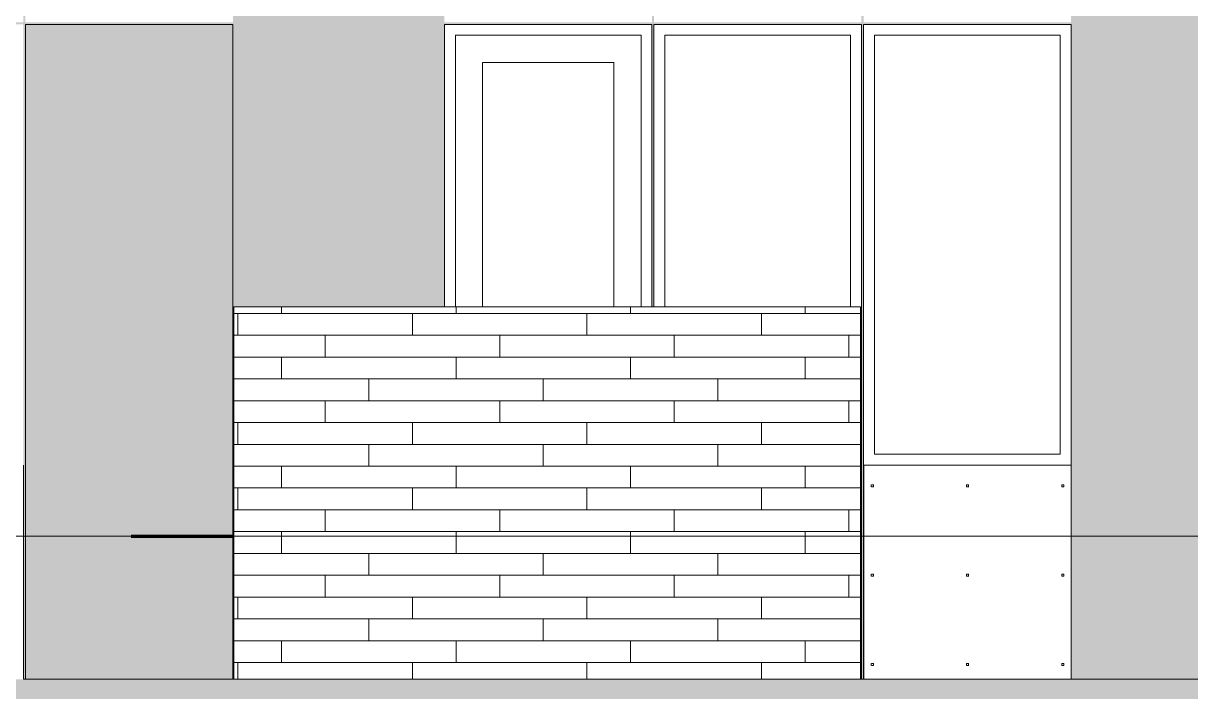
# Model space of a CAD drawing. Header units: inches. Extents: x -4169 to 885, y -251 to 585.
# Drawn here: x -3137.3 to -2923.4, y 103.5 to 225.9 of the extents above; entities that cross this region are included whole.
import ezdxf

# ---------------------------------------------------------------- set-up
doc = ezdxf.new("R2010")
doc.units = ezdxf.units.IN
doc.header["$MEASUREMENT"] = 0
doc.linetypes.add('Grid Line 1_2_', pattern=[0.875, 0.5, -0.125, 0.125, -0.125])
for name, color, linetype, lineweight in [('0-1', 7, 'Continuous', 5), ('A-AREA-1', 32, 'Continuous', 70), ('A-FLOR-LEVL-1', 51, 'Grid Line 1_2_', 9), ('A-GENM', 5, 'Continuous', 9), ('A-WALL', 113, 'Continuous', 13), ('A-WALL-PATT-3', 111, 'Continuous', 9)]:
    doc.layers.add(name, color=color, linetype=linetype, lineweight=lineweight)
pattern_1 = [(0, (-2986.024, 132.8), (0, 4), []), (90, (-2986.024, 132.8), (-8, 8), [4, -28]), (90, (-2970.024, 136.8), (-8, 8), [4, -28])]

# ---------------------------------------------------------------- blocks, each defined once
blk = doc.blocks.new('CTR - 2nd Phase_rvt-1-BUILDING ELEVATION - COURTYARD - LOOKING EAST')
at = {"layer": 'A-FLOR-LEVL-1'}
blk.add_line((-4168.71, 132), (-1856.66, 132), dxfattribs=at)
blk = doc.blocks.new('CTR - 1st Phase - Common Walls_rvt-1-BUILDING ELEVATION - COURTYARD - LOOKING EAST')
at = {"layer": 'A-FLOR-LEVL-1'}
blk.add_line((-4168.71, 132), (-1856.66, 132), dxfattribs=at)
blk = doc.blocks.new('_THE_ WINDOW _ DOOR - Door - 2nd Floor-1942381-BUILDING ELEVATION - COURTYARD - LOOKING EAST')
at = {"layer": 'A-GENM'}
for p, q in [((-3022.11, 225.75), (-3060.14, 225.75)), ((-3060.14, 225.75), (-3060.14, 174)), ((-3022.11, 174), (-3022.11, 225.75)), ((-3058.14, 174), (-3058.14, 223.75)), ((-3058.14, 223.75), (-3024.11, 223.75)), ((-3024.11, 223.75), (-3024.11, 174)), ((-3053.14, 174), (-3053.14, 218.75)), ((-3053.14, 218.75), (-3029.11, 218.75)), ((-3029.11, 218.75), (-3029.11, 174))]:
    blk.add_line(p, q, dxfattribs=at)
blk = doc.blocks.new('_THE_ WINDOW _ DOOR - hvac panel-1942376-BUILDING ELEVATION - COURTYARD - LOOKING EAST')
at = {"layer": 'A-GENM'}
h = blk.add_hatch(dxfattribs=at)
h.set_pattern_fill('FP_14', color=256, style=0, pattern_type=2)
h.set_pattern_definition([(180, (-2740.124, 170.437), (-1, 1), [0.5, -1.5]), (90, (-2740.374, 170.187), (1, 1), [0.5, -1.5])])
h.paths.add_polyline_path([(-2752.94, 105.75), (-2714.91, 105.75), (-2714.91, 225.75), (-2752.94, 225.75), (-2752.94, 106.12)], flags=0)
for p, q in [((-2752.94, 225.75), (-2752.94, 105.75)), ((-2714.91, 225.75), (-2752.94, 225.75)), ((-2714.91, 105.75), (-2714.91, 225.75)), ((-2752.94, 105.75), (-2714.91, 105.75))]:
    blk.add_line(p, q, dxfattribs=at)
blk = doc.blocks.new('_THE_ WINDOW _ DOOR - Window - 2nd _ 3rd Floors-V13-BUILDING ELEVATION - COURTYARD - LOOKING EAST')
at = {"layer": 'A-GENM'}
h = blk.add_hatch(dxfattribs=at)
h.set_pattern_fill('FP_17', color=256, style=0, pattern_type=2)
h.set_pattern_definition([(180, (-3023.48, 163.18), (38.4, 120.38), [0.392, -38.007]), (180, (-3023.48, 163.57), (38.4, 120.38), [0.392, -38.007]), (180, (-3023.48, 179.54), (38.4, 120.38), [0.392, -38.007]), (180, (-3023.48, 179.93), (38.4, 120.38), [0.392, -38.007]), (180, (-3023.48, 195.89), (38.4, 120.38), [0.392, -38.007]), (180, (-3023.48, 196.29), (38.4, 120.38), [0.392, -38.007]), (180, (-3023.48, 212.25), (38.4, 120.38), [0.392, -38.007]), (180, (-3023.48, 212.64), (38.4, 120.38), [0.392, -38.007]), (180, (-3023.48, 228.61), (38.4, 120.38), [0.392, -38.007]), (180, (-3023.48, 229), (38.4, 120.38), [0.392, -38.007]), (180, (-3023.48, 244.96), (38.4, 120.38), [0.392, -38.007]), (180, (-3023.48, 245.36), (38.4, 120.375), [0.392, -38.007]), (180, (-3023.48, 261.32), (38.4, 120.375), [0.392, -38.007]), (180, (-3023.48, 261.71), (38.4, 120.375), [0.392, -38.007]), (180, (-3023.48, 277.68), (38.4, 120.375), [0.392, -38.007]), (180, (-3023.48, 278.07), (38.4, 120.375), [0.392, -38.007]), (180, (-3040.93, 163.18), (38.4, 120.38), [0.392, -38.007]), (180, (-3040.93, 163.57), (38.4, 120.38), [0.392, -38.007]), (180, (-3040.93, 179.54), (38.4, 120.38), [0.392, -38.007]), (180, (-3040.93, 179.93), (38.4, 120.38), [0.392, -38.007]), (180, (-3040.93, 195.89), (38.4, 120.38), [0.392, -38.007]), (180, (-3040.93, 196.29), (38.4, 120.38), [0.392, -38.007]), (180, (-3040.93, 212.25), (38.4, 120.38), [0.392, -38.007]), (180, (-3040.93, 212.64), (38.4, 120.38), [0.392, -38.007]), (180, (-3040.93, 228.61), (38.4, 120.38), [0.392, -38.007]), (180, (-3040.93, 229), (38.4, 120.38), [0.392, -38.007]), (180, (-3040.93, 244.96), (38.4, 120.375), [0.392, -38.007]), (180, (-3040.93, 245.36), (38.4, 120.375), [0.392, -38.007]), (180, (-3040.93, 261.32), (38.4, 120.375), [0.392, -38.007]), (180, (-3040.93, 261.71), (38.4, 120.375), [0.392, -38.007]), (180, (-3040.93, 277.68), (38.4, 120.375), [0.392, -38.007]), (180, (-3040.93, 278.07), (38.4, 120.375), [0.392, -38.007]), (180, (-3058.38, 163.18), (38.4, 120.38), [0.392, -38.007]), (180, (-3058.38, 163.57), (38.4, 120.38), [0.392, -38.007]), (180, (-3058.38, 179.54), (38.4, 120.38), [0.392, -38.007]), (180, (-3058.38, 179.93), (38.4, 120.38), [0.392, -38.007]), (180, (-3058.38, 195.89), (38.4, 120.38), [0.392, -38.007]), (180, (-3058.38, 196.29), (38.4, 120.38), [0.392, -38.007]), (180, (-3058.38, 212.25), (38.4, 120.38), [0.392, -38.007]), (180, (-3058.38, 212.64), (38.4, 120.38), [0.392, -38.007]), (180, (-3058.38, 228.61), (38.4, 120.38), [0.392, -38.007]), (180, (-3058.38, 229), (38.4, 120.38), [0.392, -38.007]), (180, (-3058.38, 244.96), (38.4, 120.375), [0.392, -38.007]), (180, (-3058.38, 245.36), (38.4, 120.375), [0.392, -38.007]), (180, (-3058.38, 261.32), (38.4, 120.375), [0.392, -38.007]), (180, (-3058.38, 261.71), (38.4, 120.375), [0.392, -38.007]), (180, (-3058.38, 277.68), (38.4, 120.375), [0.392, -38.007]), (180, (-3058.38, 278.07), (38.4, 120.375), [0.392, -38.007]), (90, (-3021.736, 160.625), (38.4, -2e-15), [120, -0.375]), (90, (-3022.11, 160.625), (38.4, -2e-15), [120, -0.375]), (90, (-3023.477, 163.18), (38.4, -2e-15), [0.392, -119.982]), (90, (-3023.477, 179.536), (38.4, -2e-15), [0.392, -119.982]), (90, (-3023.477, 195.893), (38.4, -2e-15), [0.392, -119.982]), (90, (-3023.477, 212.25), (38.4, -2e-15), [0.392, -119.982]), (90, (-3023.477, 228.607), (38.4, -2e-15), [0.392, -119.982]), (90, (-3023.477, 244.964), (38.4, -2e-15), [0.392, -119.982]), (90, (-3023.477, 261.322), (38.4, -2e-15), [0.392, -119.982]), (90, (-3023.477, 277.68), (38.4, -2e-15), [0.392, -119.982]), (90, (-3023.87, 163.18), (38.4, -2e-15), [0.392, -119.982]), (90, (-3023.87, 179.536), (38.4, -2e-15), [0.392, -119.982]), (90, (-3023.87, 195.893), (38.4, -2e-15), [0.392, -119.982]), (90, (-3023.87, 212.25), (38.4, -2e-15), [0.392, -119.982]), (90, (-3023.87, 228.607), (38.4, -2e-15), [0.392, -119.982]), (90, (-3023.87, 244.964), (38.4, -2e-15), [0.392, -119.982]), (90, (-3023.87, 261.322), (38.4, -2e-15), [0.392, -119.982]), (90, (-3023.87, 277.68), (38.4, -2e-15), [0.392, -119.982]), (90, (-3040.927, 163.18), (38.4, -2e-15), [0.392, -119.982]), (90, (-3040.927, 179.536), (38.4, -2e-15), [0.392, -119.982]), (90, (-3040.927, 195.893), (38.4, -2e-15), [0.392, -119.982]), (90, (-3040.927, 212.25), (38.4, -2e-15), [0.392, -119.982]), (90, (-3040.927, 228.607), (38.4, -2e-15), [0.392, -119.982]), (90, (-3040.927, 244.964), (38.4, -2e-15), [0.392, -119.982]), (90, (-3040.927, 261.322), (38.4, -2e-15), [0.392, -119.982]), (90, (-3040.927, 277.68), (38.4, -2e-15), [0.392, -119.982]), (90, (-3041.32, 163.18), (38.4, -2e-15), [0.392, -119.982]), (90, (-3041.32, 179.536), (38.4, -2e-15), [0.392, -119.982]), (90, (-3041.32, 195.893), (38.4, -2e-15), [0.392, -119.982]), (90, (-3041.32, 212.25), (38.4, -2e-15), [0.392, -119.982]), (90, (-3041.32, 228.607), (38.4, -2e-15), [0.392, -119.982]), (90, (-3041.32, 244.964), (38.4, -2e-15), [0.392, -119.982]), (90, (-3041.32, 261.322), (38.4, -2e-15), [0.392, -119.982]), (90, (-3041.32, 277.68), (38.4, -2e-15), [0.392, -119.982]), (90, (-3058.377, 163.18), (38.4, -2e-15), [0.392, -119.982]), (90, (-3058.377, 179.536), (38.4, -2e-15), [0.392, -119.982]), (90, (-3058.377, 195.893), (38.4, -2e-15), [0.392, -119.982]), (90, (-3058.377, 212.25), (38.4, -2e-15), [0.392, -119.982]), (90, (-3058.377, 228.607), (38.4, -2e-15), [0.392, -119.982]), (90, (-3058.377, 244.964), (38.4, -2e-15), [0.392, -119.982]), (90, (-3058.377, 261.322), (38.4, -2e-15), [0.392, -119.982]), (90, (-3058.377, 277.68), (38.4, -2e-15), [0.392, -119.982]), (90, (-3058.77, 163.18), (38.4, -2e-15), [0.392, -119.982]), (90, (-3058.77, 179.536), (38.4, -2e-15), [0.392, -119.982]), (90, (-3058.77, 195.893), (38.4, -2e-15), [0.392, -119.982]), (90, (-3058.77, 212.25), (38.4, -2e-15), [0.392, -119.982]), (90, (-3058.77, 228.607), (38.4, -2e-15), [0.392, -119.982]), (90, (-3058.77, 244.964), (38.4, -2e-15), [0.392, -119.982]), (90, (-3058.77, 261.322), (38.4, -2e-15), [0.392, -119.982]), (90, (-3058.77, 277.68), (38.4, -2e-15), [0.392, -119.982]), (0, (-3060.14, 160.25), (38.4, 120.38), [38.025, -0.375]), (0, (-3060.14, 160.62), (38.4, 120.38), [38.025, -0.375])])
h.paths.add_polyline_path([(-2983.9, 105.75), (-2983.71, 105.75), (-2983.71, 145), (-2983.9, 145), (-2983.9, 106.12)], flags=0)
for p, q in [((-3021.74, 225.75), (-3021.74, 174)), ((-2983.71, 225.75), (-3021.74, 225.75)), ((-2983.71, 145), (-2983.71, 225.75)), ((-3019.74, 223.75), (-2985.71, 223.75)), ((-3019.74, 174), (-3019.74, 223.75)), ((-2985.71, 223.75), (-2985.71, 174)), ((-2983.9, 145), (-2983.71, 145)), ((-2983.71, 105.75), (-2983.71, 145)), ((-2983.9, 105.75), (-2983.71, 105.75))]:
    blk.add_line(p, q, dxfattribs=at)
blk = doc.blocks.new('_THE_ WINDOW _ DOOR - Window - 2nd _ 3rd Floors-1942382-BUILDING ELEVATION - COURTYARD - LOOKING EAST')
at = {"layer": 'A-GENM'}
h = blk.add_hatch(dxfattribs=at)
h.set_pattern_fill('FP_13', color=256, style=0, pattern_type=2)
h.set_pattern_definition([(180, (-2293.88, 163.18), (38.4, 120.38), [0.392, -38.007]), (180, (-2293.88, 163.57), (38.4, 120.38), [0.392, -38.007]), (180, (-2293.88, 179.54), (38.4, 120.38), [0.392, -38.007]), (180, (-2293.88, 179.93), (38.4, 120.38), [0.392, -38.007]), (180, (-2293.88, 195.89), (38.4, 120.38), [0.392, -38.007]), (180, (-2293.88, 196.29), (38.4, 120.38), [0.392, -38.007]), (180, (-2293.88, 212.25), (38.4, 120.38), [0.392, -38.007]), (180, (-2293.88, 212.64), (38.4, 120.38), [0.392, -38.007]), (180, (-2293.88, 228.61), (38.4, 120.38), [0.392, -38.007]), (180, (-2293.88, 229), (38.4, 120.38), [0.392, -38.007]), (180, (-2293.88, 244.96), (38.4, 120.38), [0.392, -38.007]), (180, (-2293.88, 245.36), (38.4, 120.375), [0.392, -38.007]), (180, (-2293.88, 261.32), (38.4, 120.375), [0.392, -38.007]), (180, (-2293.88, 261.71), (38.4, 120.375), [0.392, -38.007]), (180, (-2293.88, 277.68), (38.4, 120.375), [0.392, -38.007]), (180, (-2293.88, 278.07), (38.4, 120.375), [0.392, -38.007]), (180, (-2311.33, 163.18), (38.4, 120.38), [0.392, -38.007]), (180, (-2311.33, 163.57), (38.4, 120.38), [0.392, -38.007]), (180, (-2311.33, 179.54), (38.4, 120.38), [0.392, -38.007]), (180, (-2311.33, 179.93), (38.4, 120.38), [0.392, -38.007]), (180, (-2311.33, 195.89), (38.4, 120.38), [0.392, -38.007]), (180, (-2311.33, 196.29), (38.4, 120.38), [0.392, -38.007]), (180, (-2311.33, 212.25), (38.4, 120.38), [0.392, -38.007]), (180, (-2311.33, 212.64), (38.4, 120.38), [0.392, -38.007]), (180, (-2311.33, 228.61), (38.4, 120.38), [0.392, -38.007]), (180, (-2311.33, 229), (38.4, 120.38), [0.392, -38.007]), (180, (-2311.33, 244.96), (38.4, 120.375), [0.392, -38.007]), (180, (-2311.33, 245.36), (38.4, 120.375), [0.392, -38.007]), (180, (-2311.33, 261.32), (38.4, 120.375), [0.392, -38.007]), (180, (-2311.33, 261.71), (38.4, 120.375), [0.392, -38.007]), (180, (-2311.33, 277.68), (38.4, 120.375), [0.392, -38.007]), (180, (-2311.33, 278.07), (38.4, 120.375), [0.392, -38.007]), (180, (-2328.78, 163.18), (38.4, 120.38), [0.392, -38.007]), (180, (-2328.78, 163.57), (38.4, 120.38), [0.392, -38.007]), (180, (-2328.78, 179.54), (38.4, 120.38), [0.392, -38.007]), (180, (-2328.78, 179.93), (38.4, 120.38), [0.392, -38.007]), (180, (-2328.78, 195.89), (38.4, 120.38), [0.392, -38.007]), (180, (-2328.78, 196.29), (38.4, 120.38), [0.392, -38.007]), (180, (-2328.78, 212.25), (38.4, 120.38), [0.392, -38.007]), (180, (-2328.78, 212.64), (38.4, 120.38), [0.392, -38.007]), (180, (-2328.78, 228.61), (38.4, 120.38), [0.392, -38.007]), (180, (-2328.78, 229), (38.4, 120.38), [0.392, -38.007]), (180, (-2328.78, 244.96), (38.4, 120.375), [0.392, -38.007]), (180, (-2328.78, 245.36), (38.4, 120.375), [0.392, -38.007]), (180, (-2328.78, 261.32), (38.4, 120.375), [0.392, -38.007]), (180, (-2328.78, 261.71), (38.4, 120.375), [0.392, -38.007]), (180, (-2328.78, 277.68), (38.4, 120.375), [0.392, -38.007]), (180, (-2328.78, 278.07), (38.4, 120.375), [0.392, -38.007]), (90, (-2292.136, 160.625), (38.4, -2e-15), [120, -0.375]), (90, (-2292.51, 160.625), (38.4, -2e-15), [120, -0.375]), (90, (-2293.877, 163.18), (38.4, -2e-15), [0.392, -119.982]), (90, (-2293.877, 179.536), (38.4, -2e-15), [0.392, -119.982]), (90, (-2293.877, 195.893), (38.4, -2e-15), [0.392, -119.982]), (90, (-2293.877, 212.25), (38.4, -2e-15), [0.392, -119.982]), (90, (-2293.877, 228.607), (38.4, -2e-15), [0.392, -119.982]), (90, (-2293.877, 244.964), (38.4, -2e-15), [0.392, -119.982]), (90, (-2293.877, 261.322), (38.4, -2e-15), [0.392, -119.982]), (90, (-2293.877, 277.68), (38.4, -2e-15), [0.392, -119.982]), (90, (-2294.27, 163.18), (38.4, -2e-15), [0.392, -119.982]), (90, (-2294.27, 179.536), (38.4, -2e-15), [0.392, -119.982]), (90, (-2294.27, 195.893), (38.4, -2e-15), [0.392, -119.982]), (90, (-2294.27, 212.25), (38.4, -2e-15), [0.392, -119.982]), (90, (-2294.27, 228.607), (38.4, -2e-15), [0.392, -119.982]), (90, (-2294.27, 244.964), (38.4, -2e-15), [0.392, -119.982]), (90, (-2294.27, 261.322), (38.4, -2e-15), [0.392, -119.982]), (90, (-2294.27, 277.68), (38.4, -2e-15), [0.392, -119.982]), (90, (-2311.327, 163.18), (38.4, -2e-15), [0.392, -119.982]), (90, (-2311.327, 179.536), (38.4, -2e-15), [0.392, -119.982]), (90, (-2311.327, 195.893), (38.4, -2e-15), [0.392, -119.982]), (90, (-2311.327, 212.25), (38.4, -2e-15), [0.392, -119.982]), (90, (-2311.327, 228.607), (38.4, -2e-15), [0.392, -119.982]), (90, (-2311.327, 244.964), (38.4, -2e-15), [0.392, -119.982]), (90, (-2311.327, 261.322), (38.4, -2e-15), [0.392, -119.982]), (90, (-2311.327, 277.68), (38.4, -2e-15), [0.392, -119.982]), (90, (-2311.72, 163.18), (38.4, -2e-15), [0.392, -119.982]), (90, (-2311.72, 179.536), (38.4, -2e-15), [0.392, -119.982]), (90, (-2311.72, 195.893), (38.4, -2e-15), [0.392, -119.982]), (90, (-2311.72, 212.25), (38.4, -2e-15), [0.392, -119.982]), (90, (-2311.72, 228.607), (38.4, -2e-15), [0.392, -119.982]), (90, (-2311.72, 244.964), (38.4, -2e-15), [0.392, -119.982]), (90, (-2311.72, 261.322), (38.4, -2e-15), [0.392, -119.982]), (90, (-2311.72, 277.68), (38.4, -2e-15), [0.392, -119.982]), (90, (-2328.777, 163.18), (38.4, -2e-15), [0.392, -119.982]), (90, (-2328.777, 179.536), (38.4, -2e-15), [0.392, -119.982]), (90, (-2328.777, 195.893), (38.4, -2e-15), [0.392, -119.982]), (90, (-2328.777, 212.25), (38.4, -2e-15), [0.392, -119.982]), (90, (-2328.777, 228.607), (38.4, -2e-15), [0.392, -119.982]), (90, (-2328.777, 244.964), (38.4, -2e-15), [0.392, -119.982]), (90, (-2328.777, 261.322), (38.4, -2e-15), [0.392, -119.982]), (90, (-2328.777, 277.68), (38.4, -2e-15), [0.392, -119.982]), (90, (-2329.17, 163.18), (38.4, -2e-15), [0.392, -119.982]), (90, (-2329.17, 179.536), (38.4, -2e-15), [0.392, -119.982]), (90, (-2329.17, 195.893), (38.4, -2e-15), [0.392, -119.982]), (90, (-2329.17, 212.25), (38.4, -2e-15), [0.392, -119.982]), (90, (-2329.17, 228.607), (38.4, -2e-15), [0.392, -119.982]), (90, (-2329.17, 244.964), (38.4, -2e-15), [0.392, -119.982]), (90, (-2329.17, 261.322), (38.4, -2e-15), [0.392, -119.982]), (90, (-2329.17, 277.68), (38.4, -2e-15), [0.392, -119.982]), (0, (-2330.54, 160.25), (38.4, 120.38), [38.025, -0.375]), (0, (-2330.54, 160.62), (38.4, 120.38), [38.025, -0.375])])
h.paths.add_polyline_path([(-2284.38, 105.75), (-2254.11, 105.75), (-2254.11, 145), (-2292.14, 145), (-2292.14, 105.75)], flags=0)
for p, q in [((-2292.14, 225.75), (-2292.14, 145)), ((-2254.11, 225.75), (-2292.14, 225.75)), ((-2254.11, 145), (-2254.11, 225.75)), ((-2290.14, 223.75), (-2256.11, 223.75)), ((-2290.14, 147), (-2290.14, 223.75)), ((-2256.11, 223.75), (-2256.11, 147)), ((-2256.11, 147), (-2290.14, 147)), ((-2292.14, 145), (-2292.14, 105.75)), ((-2292.14, 145), (-2254.11, 145)), ((-2254.11, 105.75), (-2254.11, 145)), ((-2292.14, 105.75), (-2254.11, 105.75))]:
    blk.add_line(p, q, dxfattribs=at)

msp = doc.modelspace()

# ---------------------------------------------------------------- hatches: boundary and pattern name
at = {"layer": 'A-WALL-PATT-3'}
h = msp.add_hatch(dxfattribs=at)
h.set_pattern_fill('FP_4', color=256, style=0, pattern_type=2)
h.set_pattern_definition([(0, (-2060.37, 108.3), (-38.4, 120.375), [0.392, -38.007]), (0, (-2060.37, 108.7), (-38.4, 120.375), [0.392, -38.007]), (0, (-2060.37, 124.66), (-38.4, 120.375), [0.392, -38.007]), (0, (-2060.37, 125.05), (-38.4, 120.375), [0.392, -38.007]), (0, (-2060.37, 141.02), (-38.4, 120.375), [0.392, -38.007]), (0, (-2060.37, 141.41), (-38.4, 120.375), [0.392, -38.007]), (0, (-2060.37, 157.38), (-38.4, 120.375), [0.392, -38.007]), (0, (-2060.37, 157.77), (-38.4, 120.375), [0.392, -38.007]), (0, (-2060.37, 173.73), (-38.4, 120.375), [0.392, -38.007]), (0, (-2060.37, 174.12), (-38.4, 120.375), [0.392, -38.007]), (0, (-2060.37, 190.09), (-38.4, 120.375), [0.392, -38.007]), (0, (-2060.37, 190.48), (-38.4, 120.375), [0.392, -38.007]), (0, (-2060.37, 206.45), (-38.4, 120.375), [0.392, -38.007]), (0, (-2060.37, 206.84), (-38.4, 120.375), [0.392, -38.007]), (0, (-2060.37, 222.8), (-38.4, 120.375), [0.392, -38.007]), (0, (-2060.37, 223.2), (-38.4, 120.375), [0.392, -38.007]), (0, (-2042.92, 108.3), (-38.4, 120.375), [0.392, -38.007]), (0, (-2042.92, 108.7), (-38.4, 120.375), [0.392, -38.007]), (0, (-2042.92, 124.66), (-38.4, 120.375), [0.392, -38.007]), (0, (-2042.92, 125.05), (-38.4, 120.375), [0.392, -38.007]), (0, (-2042.92, 141.02), (-38.4, 120.375), [0.392, -38.007]), (0, (-2042.92, 141.41), (-38.4, 120.375), [0.392, -38.007]), (0, (-2042.92, 157.38), (-38.4, 120.375), [0.392, -38.007]), (0, (-2042.92, 157.77), (-38.4, 120.375), [0.392, -38.007]), (0, (-2042.92, 173.73), (-38.4, 120.375), [0.392, -38.007]), (0, (-2042.92, 174.12), (-38.4, 120.375), [0.392, -38.007]), (0, (-2042.92, 190.09), (-38.4, 120.375), [0.392, -38.007]), (0, (-2042.92, 190.48), (-38.4, 120.375), [0.392, -38.007]), (0, (-2042.92, 206.45), (-38.4, 120.375), [0.392, -38.007]), (0, (-2042.92, 206.84), (-38.4, 120.375), [0.392, -38.007]), (0, (-2042.92, 222.8), (-38.4, 120.375), [0.392, -38.007]), (0, (-2042.92, 223.2), (-38.4, 120.375), [0.392, -38.007]), (0, (-2025.47, 108.3), (-38.4, 120.375), [0.392, -38.007]), (0, (-2025.47, 108.7), (-38.4, 120.375), [0.392, -38.007]), (0, (-2025.47, 124.66), (-38.4, 120.375), [0.392, -38.007]), (0, (-2025.47, 125.05), (-38.4, 120.375), [0.392, -38.007]), (0, (-2025.47, 141.02), (-38.4, 120.375), [0.392, -38.007]), (0, (-2025.47, 141.41), (-38.4, 120.375), [0.392, -38.007]), (0, (-2025.47, 157.38), (-38.4, 120.375), [0.392, -38.007]), (0, (-2025.47, 157.77), (-38.4, 120.375), [0.392, -38.007]), (0, (-2025.47, 173.73), (-38.4, 120.375), [0.392, -38.007]), (0, (-2025.47, 174.12), (-38.4, 120.375), [0.392, -38.007]), (0, (-2025.47, 190.09), (-38.4, 120.375), [0.392, -38.007]), (0, (-2025.47, 190.48), (-38.4, 120.375), [0.392, -38.007]), (0, (-2025.47, 206.45), (-38.4, 120.375), [0.392, -38.007]), (0, (-2025.47, 206.84), (-38.4, 120.375), [0.392, -38.007]), (0, (-2025.47, 222.8), (-38.4, 120.375), [0.392, -38.007]), (0, (-2025.47, 223.2), (-38.4, 120.375), [0.392, -38.007]), (90, (-2062.11, 105.75), (-38.4, 2e-15), [120, -0.375]), (90, (-2061.736, 105.75), (-38.4, 2e-15), [120, -0.375]), (90, (-2060.37, 108.304), (-38.4, 2e-15), [0.392, -119.982]), (90, (-2060.37, 124.66), (-38.4, 2e-15), [0.392, -119.982]), (90, (-2060.37, 141.018), (-38.4, 2e-15), [0.392, -119.982]), (90, (-2060.37, 157.375), (-38.4, 2e-15), [0.392, -119.982]), (90, (-2060.37, 173.732), (-38.4, 2e-15), [0.392, -119.982]), (90, (-2060.37, 190.09), (-38.4, 2e-15), [0.393, -119.983]), (90, (-2060.37, 206.447), (-38.4, 2e-15), [0.392, -119.982]), (90, (-2060.37, 222.804), (-38.4, 2e-15), [0.392, -119.982]), (90, (-2059.977, 108.304), (-38.4, 2e-15), [0.392, -119.982]), (90, (-2059.977, 124.66), (-38.4, 2e-15), [0.392, -119.982]), (90, (-2059.977, 141.018), (-38.4, 2e-15), [0.392, -119.982]), (90, (-2059.977, 157.375), (-38.4, 2e-15), [0.392, -119.982]), (90, (-2059.977, 173.732), (-38.4, 2e-15), [0.392, -119.982]), (90, (-2059.977, 190.09), (-38.4, 2e-15), [0.393, -119.983]), (90, (-2059.977, 206.447), (-38.4, 2e-15), [0.392, -119.982]), (90, (-2059.977, 222.804), (-38.4, 2e-15), [0.392, -119.982]), (90, (-2042.92, 108.304), (-38.4, 2e-15), [0.392, -119.982]), (90, (-2042.92, 124.66), (-38.4, 2e-15), [0.392, -119.982]), (90, (-2042.92, 141.018), (-38.4, 2e-15), [0.392, -119.982]), (90, (-2042.92, 157.375), (-38.4, 2e-15), [0.392, -119.982]), (90, (-2042.92, 173.732), (-38.4, 2e-15), [0.392, -119.982]), (90, (-2042.92, 190.09), (-38.4, 2e-15), [0.393, -119.983]), (90, (-2042.92, 206.447), (-38.4, 2e-15), [0.392, -119.982]), (90, (-2042.92, 222.804), (-38.4, 2e-15), [0.392, -119.982]), (90, (-2042.527, 108.304), (-38.4, 2e-15), [0.392, -119.982]), (90, (-2042.527, 124.66), (-38.4, 2e-15), [0.392, -119.982]), (90, (-2042.527, 141.018), (-38.4, 2e-15), [0.392, -119.982]), (90, (-2042.527, 157.375), (-38.4, 2e-15), [0.392, -119.982]), (90, (-2042.527, 173.732), (-38.4, 2e-15), [0.392, -119.982]), (90, (-2042.527, 190.09), (-38.4, 2e-15), [0.393, -119.983]), (90, (-2042.527, 206.447), (-38.4, 2e-15), [0.392, -119.982]), (90, (-2042.527, 222.804), (-38.4, 2e-15), [0.392, -119.982]), (90, (-2025.47, 108.304), (-38.4, 2e-15), [0.392, -119.982]), (90, (-2025.47, 124.66), (-38.4, 2e-15), [0.392, -119.982]), (90, (-2025.47, 141.018), (-38.4, 2e-15), [0.392, -119.982]), (90, (-2025.47, 157.375), (-38.4, 2e-15), [0.392, -119.982]), (90, (-2025.47, 173.732), (-38.4, 2e-15), [0.392, -119.982]), (90, (-2025.47, 190.09), (-38.4, 2e-15), [0.393, -119.983]), (90, (-2025.47, 206.447), (-38.4, 2e-15), [0.392, -119.982]), (90, (-2025.47, 222.804), (-38.4, 2e-15), [0.392, -119.982]), (90, (-2025.077, 108.304), (-38.4, 2e-15), [0.392, -119.982]), (90, (-2025.077, 124.66), (-38.4, 2e-15), [0.392, -119.982]), (90, (-2025.077, 141.018), (-38.4, 2e-15), [0.392, -119.982]), (90, (-2025.077, 157.375), (-38.4, 2e-15), [0.392, -119.982]), (90, (-2025.077, 173.732), (-38.4, 2e-15), [0.392, -119.982]), (90, (-2025.077, 190.09), (-38.4, 2e-15), [0.393, -119.983]), (90, (-2025.077, 206.447), (-38.4, 2e-15), [0.392, -119.982]), (90, (-2025.077, 222.804), (-38.4, 2e-15), [0.392, -119.982]), (180, (-2023.71, 105.38), (-38.4, 120.375), [38.025, -0.375]), (180, (-2023.71, 105.75), (-38.4, 120.375), [38.025, -0.375])])
h.paths.add_polyline_path([(-2292.51, 105.75), (-2292.14, 105.75), (-2292.13, 225.75), (-2254.11, 225.75), (-2254.11, 105.75), (-2138.54, 105.75), (-2138.54, 225.75), (-2100.51, 225.75), (-2100.51, 105.75), (-2067.92, 105.75), (-2067.92, 346.5), (-2292.51, 346.5), (-2292.51, 306), (-2292.14, 306), (-2292.14, 346.12), (-2254.11, 346.12), (-2254.11, 306), (-2253.92, 306), (-2253.92, 226.12), (-2368.75, 226.12), (-2368.75, 306), (-2330.54, 306), (-2330.54, 346.5), (-2791.71, 346.5), (-2791.71, 306), (-2753.12, 306), (-2753.12, 226.12), (-2868.14, 226.12), (-2868.14, 346.12), (-2830.11, 346.12), (-2830.11, 306), (-2829.74, 306), (-2829.74, 346.5), (-3400.05, 346.5), (-3400.05, 346.06), (-3399.8, 346.06), (-3399.8, 228.87), (-3399.3, 228.87), (-3399.3, 226.12), (-3400.05, 226.12), (-3400.05, 225.75), (-3367.71, 225.75), (-3367.71, 105.75), (-3367.34, 105.75), (-3367.34, 225.75), (-3329.31, 225.75), (-3329.31, 105.75), (-3328.94, 105.75), (-3328.94, 225.75), (-3290.91, 225.75), (-3290.91, 105.75), (-3175.34, 105.75), (-3175.34, 225.75), (-3137.31, 225.75), (-3137.31, 105.75), (-3136.94, 105.75), (-3136.94, 225.75), (-3098.91, 225.75), (-3098.91, 105.75), (-3098.72, 105.75), (-3098.72, 174), (-3060.14, 174), (-3060.14, 225.75), (-3022.11, 225.75), (-3022.11, 174), (-3021.74, 174), (-3021.74, 225.75), (-2983.71, 225.75), (-2983.71, 105.75), (-2983.34, 105.75), (-2983.34, 225.75), (-2945.31, 225.75), (-2945.31, 105.75), (-2906.54, 105.75), (-2906.54, 225.75), (-2868.51, 225.75), (-2868.51, 105.75), (-2829.74, 105.75), (-2829.74, 225.75), (-2791.71, 225.75), (-2791.71, 105.75), (-2752.94, 105.75), (-2752.94, 225.75), (-2714.91, 225.75), (-2714.91, 105.75), (-2676.32, 105.75), (-2676.32, 174), (-2637.74, 174), (-2637.74, 225.75), (-2599.71, 225.75), (-2599.71, 174), (-2561.5, 174), (-2561.5, 105.75), (-2560.94, 105.75), (-2560.94, 225.75), (-2522.91, 225.75), (-2522.9, 225.75), (-2484.87, 225.75), (-2484.87, 105.75), (-2407.34, 105.75), (-2407.34, 225.75), (-2369.31, 225.75), (-2369.31, 105.75), (-2330.54, 105.75), (-2330.54, 225.75), (-2292.51, 225.75), (-2292.51, 106.12)], flags=0)
h.paths.add_polyline_path([(-3343.72, 226.12), (-3367.34, 226.12), (-3367.34, 346.12), (-3329.31, 346.12), (-3329.31, 306), (-3328.94, 306), (-3328.94, 346.12), (-3290.91, 346.12), (-3290.91, 306), (-3290.54, 306), (-3290.54, 346.12), (-3252.51, 346.12), (-3252.51, 306), (-3252.32, 306), (-3252.32, 226.12), (-3331.31, 226.12)], flags=0)
h.paths.add_polyline_path([(-2407.71, 226.12), (-2445.74, 226.12), (-2445.74, 346.12), (-2407.71, 346.12), (-2407.71, 238.12)], flags=0)
h.paths.add_polyline_path([(-2983.71, 226.12), (-3021.74, 226.12), (-3021.74, 346.12), (-2983.71, 346.12), (-2983.71, 238.12)], flags=0)
h.paths.add_polyline_path([(-2983.34, 226.12), (-2983.34, 346.12), (-2945.31, 346.12), (-2945.31, 226.12), (-2981.34, 226.12)], flags=0)
h.paths.add_polyline_path([(-3213.92, 226.12), (-3251.95, 226.12), (-3251.95, 346.12), (-3213.92, 346.12), (-3213.92, 232.62)], flags=0)
h.paths.add_polyline_path([(-3175.34, 226.12), (-3175.34, 346.12), (-3137.31, 346.12), (-3137.31, 226.12), (-3173.34, 226.12)], flags=0)
h.paths.add_polyline_path([(-2100.51, 226.12), (-2138.54, 226.12), (-2138.54, 346.12), (-2100.51, 346.12), (-2100.51, 238.12)], flags=0)
h.paths.add_polyline_path([(-2561.31, 226.12), (-2599.34, 226.12), (-2599.34, 346.12), (-2561.31, 346.12), (-2561.31, 232.62)], flags=0)
h.paths.add_polyline_path([(-2484.14, 226.12), (-2484.14, 346.12), (-2446.11, 346.12), (-2446.11, 226.12), (-2483, 226.12)], flags=0)
h.paths.add_polyline_path([(-2615.42, 226.12), (-2637.74, 226.12), (-2637.74, 346.12), (-2599.71, 346.12), (-2599.71, 226.12), (-2601.71, 226.12)], flags=0)
h.paths.add_polyline_path([(-2747.84, 226.12), (-2752.94, 226.12), (-2752.94, 346.12), (-2714.91, 346.12), (-2714.91, 226.12), (-2716.91, 226.12)], flags=0)
h.paths.add_polyline_path([(-2714.54, 226.12), (-2714.54, 346.12), (-2676.51, 346.12), (-2676.51, 226.12), (-2681.63, 226.12)], flags=0)
h.paths.add_polyline_path([(-3024.11, 226.12), (-3060.14, 226.12), (-3060.14, 346.12), (-3022.11, 346.12), (-3022.11, 226.12)], flags=0)
h.paths.add_polyline_path([(-3100.91, 226.12), (-3136.94, 226.12), (-3136.94, 346.12), (-3098.91, 346.12), (-3098.91, 226.12)], flags=0)
h.paths.add_polyline_path([(-3399.36, 226.19), (-3399.36, 228.81), (-3399.74, 228.81), (-3399.74, 228.62), (-3399.8, 228.62), (-3399.8, 226.19), (-3399.69, 226.19)], flags=0)
h = msp.add_hatch(dxfattribs=at)
h.set_pattern_fill('FP_29', color=256, style=0, pattern_type=2)
h.set_pattern_definition(pattern_1)
h.paths.add_polyline_path([(-3094.47, 105.75), (-3094.47, 174), (-3098.72, 174), (-3098.72, 105.75), (-3097.97, 105.75)], flags=0)
h = msp.add_hatch(dxfattribs=at)
h.set_pattern_fill('FP_29', color=256, style=0, pattern_type=2)
h.set_pattern_definition(pattern_1)
h.paths.add_polyline_path([(-2988.15, 105.75), (-2988.15, 174), (-3094.47, 174), (-3094.47, 105.75), (-3012.68, 105.75)], flags=0)
h = msp.add_hatch(dxfattribs=at)
h.set_pattern_fill('FP_29', color=256, style=0, pattern_type=2)
h.set_pattern_definition(pattern_1)
h.paths.add_polyline_path([(-2988.15, 105.75), (-2983.9, 105.75), (-2983.9, 174), (-2988.15, 174), (-2988.15, 106.12)], flags=0)
h = msp.add_hatch(dxfattribs=at)
h.set_pattern_fill('FP_27', color=256, style=0, pattern_type=2)
h.set_pattern_definition([(0, (-3404.173, 0.8), (0, 4), []), (90, (-3404.173, 0.8), (-8, 8), [4, -28]), (90, (-3388.173, 4.8), (-8, 8), [4, -28])])
h.paths.add_polyline_path([(-2574.17, 0.25), (-2345.96, 0.27), (-2345.97, 0.5), (-2351.22, 0.5), (-2351.22, 85.37), (-2313.2, 85.37), (-2313.2, 74.35), (-2312.7, 74.4), (-2312.7, 85.37), (-2274.67, 85.37), (-2274.67, 55.42), (-2268.39, 50.8), (-2274.67, 52.51), (-2274.67, 19.55), (-2272.97, 19.48), (-2271.47, 18.83), (-2268.74, 27.15), (-2268.6, 28), (-2266.98, 30.5), (-2265.98, 31), (-2267.6, 28), (-2268.47, 23), (-2269.33, 23), (-2270.47, 18.83), (-2269.97, 0.25), (-2097.82, 0.25), (-2097.82, 105.75), (-3399.86, 105.75), (-3399.86, 97.38), (-2927.36, 97.38), (-2927.36, 0.25), (-2869.92, 0.25), (-2869.42, 18.83), (-2870.56, 23), (-2871.42, 23), (-2872.29, 28), (-2873.91, 31), (-2872.91, 30.5), (-2871.29, 28), (-2871.15, 27.15), (-2868.42, 18.83), (-2868.32, 18.87), (-2868.32, 85.37), (-2830.3, 85.37), (-2830.3, 75.05), (-2829.92, 75.09), (-2829.92, 85.37), (-2791.9, 85.37), (-2791.9, 29.01), (-2790.94, 30.5), (-2789.94, 31), (-2791.55, 28), (-2791.9, 26.02), (-2791.9, 0.5), (-2793.94, 0.49), (-2793.92, 0.25), (-2574.52, 0.25)], flags=0)
h.paths.add_polyline_path([(-2288.15, 0.25), (-2288.34, 0.5), (-2297.36, 0.46), (-2297.36, 0.25), (-2288.47, 0.25)], flags=0)
h.paths.add_polyline_path([(-2851.42, 0.25), (-2842.53, 0.25), (-2842.53, 0.5), (-2851.55, 0.5), (-2851.74, 0.25)], flags=0)
h.paths.add_polyline_path([(-2300.93, 0.25), (-2298.47, 0.29), (-2298.48, 0.5), (-2312.7, 0.5), (-2312.7, 4.45), (-2313.2, 4.07), (-2313.2, 0.5), (-2317.45, 0.5), (-2317.46, 0.25), (-2308.67, 0.25)], flags=0)
h.paths.add_polyline_path([(-2298.47, 0.25), (-2297.74, 0.29), (-2298.02, 0.5), (-2298.47, 0.47), (-2298.47, 0.26)], flags=0)
h.paths.add_polyline_path([(-2318.24, 0.25), (-2317.47, 0.29), (-2317.48, 0.5), (-2317.97, 0.46), (-2318.19, 0.29)], flags=0)
h.paths.add_polyline_path([(-2327.47, 0.25), (-2318.57, 0.29), (-2318.57, 0.5), (-2327.59, 0.5), (-2327.78, 0.25)], flags=0)
h.paths.add_polyline_path([(-2841.42, 0.25), (-2841.42, 0.5), (-2841.92, 0.46), (-2842.2, 0.25), (-2841.92, 0.25)], flags=0)
h.paths.add_polyline_path([(-2832.63, 0.25), (-2822.43, 0.25), (-2822.44, 0.5), (-2829.92, 0.5), (-2829.92, 5.5), (-2830.3, 5.5), (-2830.3, 0.5), (-2841.41, 0.5), (-2841.42, 0.25), (-2840.92, 0.25)], flags=0)
h.paths.add_polyline_path([(-2821.32, 0.25), (-2812.11, 0.25), (-2812.3, 0.5), (-2821.32, 0.5), (-2821.32, 0.39)], flags=0)
h.paths.add_polyline_path([(-2822.42, 0.25), (-2821.65, 0.25), (-2821.98, 0.5), (-2822.42, 0.5), (-2822.42, 0.39)], flags=0)
h.paths.add_polyline_path([(-2480.3, 0.5), (-2480.3, 85.37), (-2442.28, 85.37), (-2442.28, 0.5), (-2478.3, 0.5)], flags=0)
h.paths.add_polyline_path([(-2174.75, 0.5), (-2176.75, 0.5), (-2176.75, 85.37), (-2138.72, 85.37), (-2138.72, 0.5), (-2165.24, 0.5)], flags=0)
h.paths.add_polyline_path([(-2573.82, 0.5), (-2599.34, 0.5), (-2599.34, 85.37), (-2561.31, 85.37), (-2561.31, 0.5)], flags=0)
h.paths.add_polyline_path([(-2628.2, 0.5), (-2637.55, 0.5), (-2637.55, 85.37), (-2599.52, 85.37), (-2599.52, 0.5), (-2618.72, 0.5)], flags=0)
h.paths.add_polyline_path([(-2271.47, 1), (-2270.97, 1), (-2271.47, 17.99), (-2272.97, 18.48), (-2274.67, 18.55), (-2274.67, 1), (-2274.1, 1)], flags=0)
h.paths.add_polyline_path([(-2868.42, 1), (-2868.32, 1), (-2868.32, 18.02), (-2868.45, 17.98), (-2868.92, 1)], flags=0)
h.paths.add_polyline_path([(-2313.2, 5.09), (-2312.7, 5.5), (-2313.2, 5.5)], flags=0)
h.paths.add_polyline_path([(-2829.92, 6.5), (-2829.92, 6.52), (-2830.3, 6.8), (-2830.27, 6.5)], flags=0)
h.paths.add_polyline_path([(-2312.7, 6.5), (-2312.7, 17.07), (-2313.2, 17.07), (-2313.16, 6.5)], flags=0)
h.paths.add_polyline_path([(-2829.92, 7.55), (-2829.92, 17.07), (-2830.3, 17.07), (-2830.27, 7.82)], flags=0)
h.paths.add_polyline_path([(-2830.22, 19), (-2829.92, 19), (-2829.92, 23), (-2830.3, 23), (-2830.3, 19)], flags=0)
h.paths.add_polyline_path([(-2312.7, 19), (-2312.7, 23), (-2313.2, 23), (-2313.2, 19.05), (-2312.97, 19)], flags=0)
h.paths.add_polyline_path([(-2830.3, 31), (-2829.92, 31), (-2829.92, 54.5), (-2830.3, 52.63), (-2830.3, 43.35)], flags=0)
h.paths.add_polyline_path([(-2312.97, 31), (-2312.97, 31), (-2312.7, 31.03), (-2312.7, 62.88), (-2313.2, 63.02), (-2313.2, 31), (-2313.02, 31)], flags=0)
h.paths.add_polyline_path([(-2830.3, 60.44), (-2830.14, 61.1), (-2830.3, 61.15)], flags=0)
h.paths.add_polyline_path([(-2313.2, 69.55), (-2312.7, 69.82), (-2312.7, 69.93), (-2313.2, 69.67)], flags=0)

# ---------------------------------------------------------------- linework, layer by layer
at = {"layer": 'A-AREA-1'}
for p in [(-3117.56, 132), (-3117.19, 132)]:
    msp.add_line(p, (-3098.72, 132), dxfattribs=at)
at = {"layer": 'A-FLOR-LEVL-1'}
msp.add_line((-4167.96, 132), (-1857.41, 132), dxfattribs=at)
at = {"layer": 'A-WALL'}
for p, q in [((-3136.94, 105.75), (-3136.94, 225.75)), ((-3136.94, 225.75), (-3098.91, 225.75)), ((-3098.91, 225.75), (-3098.91, 105.75)), ((-2983.9, 174), (-3098.72, 174)), ((-3098.72, 105.75), (-3098.72, 174)), ((-2983.9, 174), (-2983.9, 105.75)), ((-3137.31, 145), (-3137.31, 105.75)), ((-2983.71, 145), (-2983.71, 105.75)), ((-2983.34, 105.75), (-2983.34, 145)), ((-2945.31, 145), (-2945.31, 105.75)), ((-3137.31, 105.75), (-3136.94, 105.75)), ((-3098.91, 105.75), (-2983.9, 105.75)), ((-2983.71, 105.75), (-2983.34, 105.75)), ((-2945.31, 105.75), (-2906.54, 105.75))]:
    msp.add_line(p, q, dxfattribs=at)

# ---------------------------------------------------------------- block references
at = {"layer": '0-1'}
for name in ['CTR - 2nd Phase_rvt-1-BUILDING ELEVATION - COURTYARD - LOOKING EAST', 'CTR - 1st Phase - Common Walls_rvt-1-BUILDING ELEVATION - COURTYARD - LOOKING EAST']:
    msp.add_blockref(name, (0, 0), dxfattribs=at)
at = {"layer": 'A-GENM'}
for name, p in [('_THE_ WINDOW _ DOOR - hvac panel-1942376-BUILDING ELEVATION - COURTYARD - LOOKING EAST', (-384, 0)), ('_THE_ WINDOW _ DOOR - Door - 2nd Floor-1942381-BUILDING ELEVATION - COURTYARD - LOOKING EAST', (0, 0)), ('_THE_ WINDOW _ DOOR - Window - 2nd _ 3rd Floors-V13-BUILDING ELEVATION - COURTYARD - LOOKING EAST', (0, 0)), ('_THE_ WINDOW _ DOOR - Window - 2nd _ 3rd Floors-1942382-BUILDING ELEVATION - COURTYARD - LOOKING EAST', (-691.2, 0))]:
    msp.add_blockref(name, p, dxfattribs=at)

doc.saveas('drawing.dxf')
